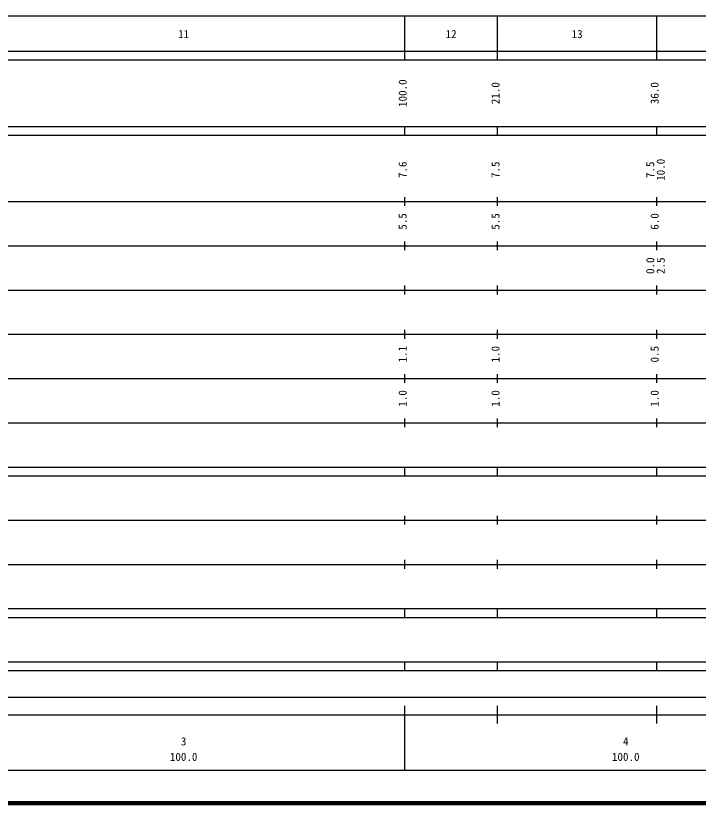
# Model space of a CAD drawing. Units: millimetres on the paper, enlarged 1000 times. Extents: x 40000 to 680000, y 20000 to 380000.
# Drawn here: x 280026 to 434404, y 20000 to 198000 of the extents above; entities that cross this region are included whole.
import ezdxf
from ezdxf.enums import TextEntityAlignment as Align

# ---------------------------------------------------------------- set-up
doc = ezdxf.new("R2010")
doc.units = ezdxf.units.MM
doc.header["$LTSCALE"] = 1000
doc.layers.add('M-TTL', color=2, linetype='Continuous', lineweight=140)
doc.layers.add('M-TTL-BAND', color=7, linetype='Continuous', lineweight=25)
doc.styles.add('ＭＳ ゴシック', font='')
doc.styles.get('ＭＳ ゴシック').set_extended_font_data('MS Gothic')

msp = doc.modelspace()

# ---------------------------------------------------------------- linework, layer by layer
at = {"layer": 'M-TTL'}
msp.add_line((40000, 20000), (680000, 20000), dxfattribs=at)
at = {"layer": 'M-TTL-BAND'}
for p, q in [((68000, 198000), (579000, 198000)), ((368000, 188000), (368000, 198000)), ((389000, 188000), (389000, 198000)), ((425000, 188000), (425000, 198000)), ((40000, 190000), (579000, 190000)), ((40000, 188000), (579000, 188000)), ((40000, 173000), (579000, 173000)), ((368000, 171000), (368000, 173000)), ((389000, 171000), (389000, 173000)), ((425000, 171000), (425000, 173000)), ((40000, 171000), (579000, 171000)), ((368000, 155000), (368000, 157000)), ((389000, 155000), (389000, 157000)), ((425000, 155000), (425000, 157000)), ((40000, 156000), (579000, 156000)), ((46000, 146000), (579000, 146000)), ((368000, 145000), (368000, 147000)), ((389000, 145000), (389000, 147000)), ((425000, 145000), (425000, 147000)), ((52000, 136000), (579000, 136000)), ((368000, 135000), (368000, 137000)), ((389000, 135000), (389000, 137000)), ((425000, 135000), (425000, 137000)), ((368000, 125000), (368000, 127000)), ((389000, 125000), (389000, 127000)), ((425000, 125000), (425000, 127000)), ((46000, 126000), (579000, 126000)), ((52000, 116000), (579000, 116000)), ((368000, 115000), (368000, 117000)), ((389000, 115000), (389000, 117000)), ((425000, 115000), (425000, 117000)), ((368000, 105000), (368000, 107000)), ((389000, 105000), (389000, 107000)), ((425000, 105000), (425000, 107000)), ((46000, 106000), (579000, 106000)), ((40000, 96000), (579000, 96000)), ((368000, 94000), (368000, 96000)), ((389000, 94000), (389000, 96000)), ((425000, 94000), (425000, 96000)), ((40000, 94000), (579000, 94000)), ((49000, 84000), (579000, 84000)), ((368000, 83000), (368000, 85000)), ((389000, 83000), (389000, 85000)), ((425000, 83000), (425000, 85000)), ((368000, 73000), (368000, 75000)), ((389000, 73000), (389000, 75000)), ((425000, 73000), (425000, 75000)), ((40000, 74000), (579000, 74000)), ((40000, 64000), (579000, 64000)), ((368000, 62000), (368000, 64000)), ((389000, 62000), (389000, 64000)), ((425000, 62000), (425000, 64000)), ((40000, 62000), (579000, 62000)), ((40000, 52000), (579000, 52000)), ((368000, 50000), (368000, 52000)), ((389000, 50000), (389000, 52000)), ((425000, 50000), (425000, 52000)), ((40000, 50000), (579000, 50000)), ((71000, 44000), (550000, 44000)), ((368000, 27500), (368000, 42000)), ((389000, 38000), (389000, 42000)), ((425000, 38000), (425000, 42000)), ((40000, 40000), (579000, 40000)), ((68000, 27500), (579000, 27500))]:
    msp.add_line(p, q, dxfattribs=at)

# ---------------------------------------------------------------- texts
at = {"layer": 'M-TTL-BAND', "style": 'ＭＳ ゴシック'}
for s, p in [('11', (318000, 192405)), ('12', (378500, 192405)), ('13', (407000, 192405)), ('3', (318000, 32523)), ('4', (418000, 32523)), ('100.0', (318000, 29033)), ('100.0', (418000, 29033))]:
    msp.add_text(s, height=1833, dxfattribs=at).set_placement(p, align=Align.BOTTOM_CENTER)
for s, p in [('100.0', (369000, 180500)), ('21.0', (390000, 180500)), ('36.0', (426000, 180500)), ('7.6', (369000, 163174)), ('7.5', (390000, 163174)), ('7.5', (425000, 163174)), ('10.0', (427370, 163174)), ('5.5', (369000, 151500)), ('5.5', (390000, 151500)), ('6.0', (426000, 151500)), ('0.0', (425000, 141500)), ('2.5', (427370, 141500)), ('1.1', (369000, 121500)), ('1.0', (390000, 121500)), ('0.5', (426000, 121500)), ('1.0', (369000, 111500)), ('1.0', (390000, 111500)), ('1.0', (426000, 111500))]:
    msp.add_text(s, height=1833, rotation=90, dxfattribs=at).set_placement(p, align=Align.BOTTOM_CENTER)

doc.saveas('drawing.dxf')
